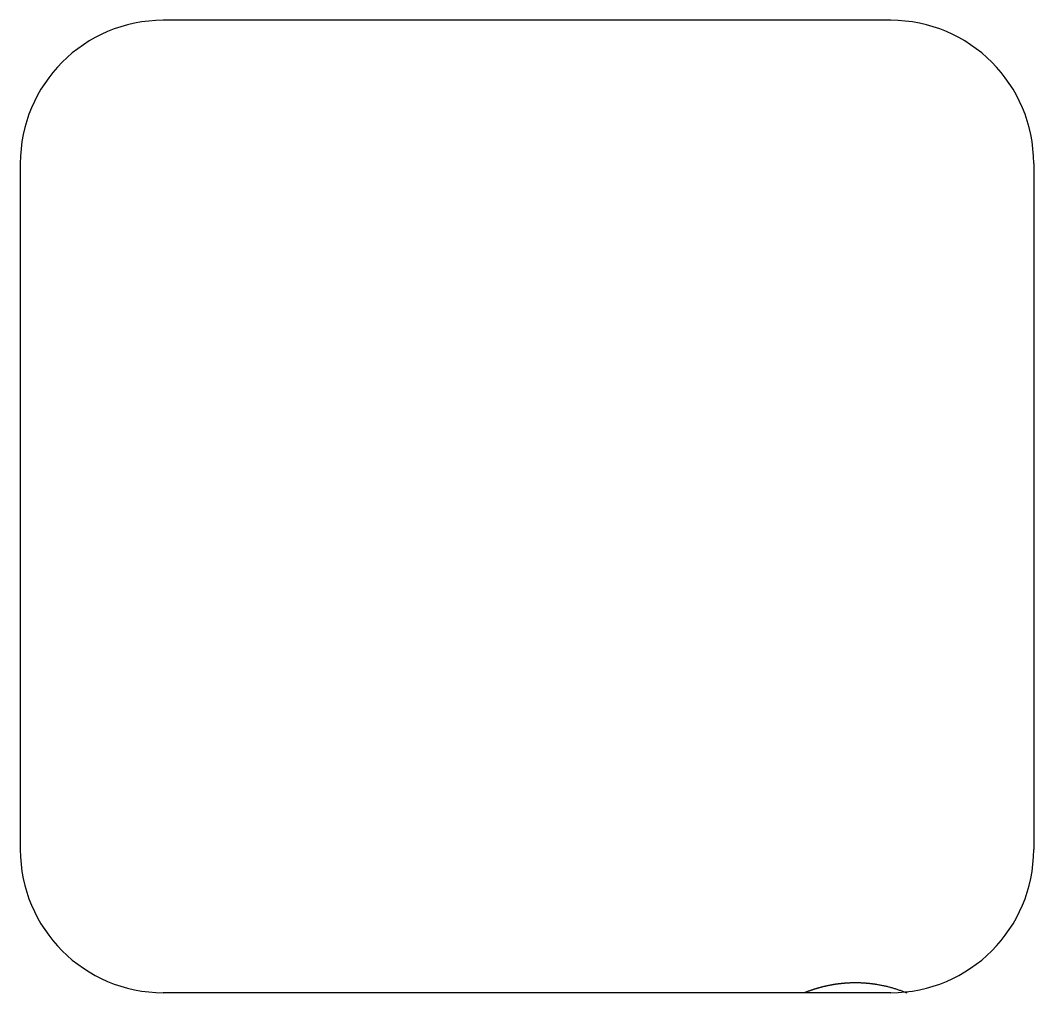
# Model space of a CAD drawing. Header units: millimetres. Extents: x -10 to 276, y -93 to 17.
# Drawn here: x 187.91 to 202.61, y -83.25 to -69.15 of the extents above; entities that cross this region are included whole.
import ezdxf

# ---------------------------------------------------------------- set-up
doc = ezdxf.new("R2010")
doc.units = ezdxf.units.MM
doc.layers.add('BLACK', color=7, linetype='CONTINUOUS')
doc.layers.add('Edge.Cuts', color=53, linetype='CONTINUOUS')

msp = doc.modelspace()

# ---------------------------------------------------------------- linework, layer by layer
at = {"layer": 'BLACK', "linetype": 'Continuous'}
for p, q in [((199.414051, -83.202259), (199.420122, -83.200271)), ((199.420122, -83.200271), (199.426201, -83.198302)), ((199.426201, -83.198302), (199.432278, -83.196354)), ((199.432278, -83.196354), (199.438362, -83.194426)), ((199.438362, -83.194426), (199.444444, -83.192519)), ((199.444444, -83.192519), (199.450533, -83.190631)), ((199.450533, -83.190631), (199.456619, -83.188765)), ((199.456619, -83.188765), (199.462713, -83.186917)), ((199.462713, -83.186917), (199.468805, -83.185091)), ((199.468805, -83.185091), (199.474903, -83.183283)), ((199.474903, -83.183283), (199.481, -83.181498)), ((199.481, -83.181498), (199.487103, -83.179731)), ((199.487103, -83.179731), (199.493204, -83.177985)), ((199.493204, -83.177985), (199.499312, -83.176259)), ((199.499312, -83.176259), (199.505418, -83.174554)), ((199.505418, -83.174554), (199.511531, -83.172867)), ((199.511531, -83.172867), (199.517642, -83.171202)), ((199.517642, -83.171202), (199.523759, -83.169556)), ((199.523759, -83.169556), (199.529875, -83.167931)), ((199.529875, -83.167931), (199.535997, -83.166326)), ((199.535997, -83.166326), (199.542117, -83.164741)), ((199.542117, -83.164741), (199.548243, -83.163176)), ((199.548243, -83.163176), (199.554368, -83.161631)), ((199.554368, -83.161631), (199.560499, -83.160106)), ((199.560499, -83.160106), (199.571377, -83.15745)), ((199.571377, -83.15745), (199.5775, -83.155984)), ((199.5775, -83.155984), (199.583625, -83.154538)), ((199.583625, -83.154538), (199.589751, -83.153112)), ((199.589751, -83.153112), (199.59588, -83.151706)), ((199.59588, -83.151706), (199.602009, -83.15032)), ((199.602009, -83.15032), (199.608141, -83.148955)), ((199.608141, -83.148955), (199.614273, -83.147609)), ((199.614273, -83.147609), (199.620408, -83.146284)), ((199.620408, -83.146284), (199.626544, -83.144979)), ((199.626544, -83.144979), (199.632682, -83.143694)), ((199.632682, -83.143694), (199.63882, -83.142429)), ((199.63882, -83.142429), (199.644961, -83.141184)), ((199.644961, -83.141184), (199.651103, -83.13996)), ((199.651103, -83.13996), (199.657246, -83.138755)), ((199.657246, -83.138755), (199.66339, -83.137571)), ((199.66339, -83.137571), (199.669537, -83.136406)), ((199.669537, -83.136406), (199.675683, -83.135262)), ((199.675683, -83.135262), (199.681832, -83.134138)), ((199.681832, -83.134138), (199.687982, -83.133034)), ((199.687982, -83.133034), (199.694133, -83.13195)), ((199.694133, -83.13195), (199.700285, -83.130887)), ((199.700285, -83.130887), (199.706439, -83.129843)), ((199.706439, -83.129843), (199.712593, -83.128819)), ((199.712593, -83.128819), (199.718749, -83.127816)), ((199.718749, -83.127816), (199.724906, -83.126832)), ((199.724906, -83.126832), (199.731064, -83.125869)), ((199.731064, -83.125869), (199.737223, -83.124926)), ((199.737223, -83.124926), (199.743383, -83.124002)), ((199.743383, -83.124002), (199.749544, -83.123099)), ((199.749544, -83.123099), (199.755706, -83.122216)), ((199.755706, -83.122216), (199.761869, -83.121353)), ((199.761869, -83.121353), (199.768034, -83.12051)), ((199.768034, -83.12051), (199.774198, -83.119687)), ((199.774198, -83.119687), (199.780364, -83.118885)), ((199.780364, -83.118885), (199.786531, -83.118102)), ((199.786531, -83.118102), (199.792699, -83.117339)), ((199.792699, -83.117339), (199.798867, -83.116597)), ((199.798867, -83.116597), (199.805037, -83.115874)), ((199.805037, -83.115874), (199.811207, -83.115171)), ((199.811207, -83.115171), (199.817378, -83.114489)), ((199.817378, -83.114489), (199.823549, -83.113826)), ((199.823549, -83.113826), (199.829722, -83.113184)), ((199.829722, -83.113184), (199.835895, -83.112561)), ((199.835895, -83.112561), (199.842069, -83.111959)), ((199.842069, -83.111959), (199.848243, -83.111377)), ((199.848243, -83.111377), (199.854418, -83.110814)), ((199.854418, -83.110814), (199.860593, -83.110272)), ((199.860593, -83.110272), (199.86677, -83.10975)), ((199.86677, -83.10975), (199.872946, -83.109248)), ((199.872946, -83.109248), (199.879124, -83.108765)), ((199.879124, -83.108765), (199.885301, -83.108303)), ((199.885301, -83.108303), (199.89148, -83.107861)), ((199.89148, -83.107861), (199.897659, -83.107439)), ((199.897659, -83.107439), (199.903838, -83.107037)), ((199.903838, -83.107037), (199.910017, -83.106655)), ((199.910017, -83.106655), (199.916198, -83.106293)), ((199.916198, -83.106293), (199.922378, -83.105951)), ((199.922378, -83.105951), (199.928559, -83.105628)), ((199.928559, -83.105628), (199.93474, -83.105326)), ((199.93474, -83.105326), (199.940922, -83.105044)), ((199.940922, -83.105044), (199.947103, -83.104782)), ((199.947103, -83.104782), (199.953285, -83.10454)), ((199.953285, -83.10454), (199.959468, -83.104318)), ((199.959468, -83.104318), (199.96565, -83.104116)), ((199.96565, -83.104116), (199.971833, -83.103934)), ((199.971833, -83.103934), (199.978016, -83.103772)), ((199.978016, -83.103772), (199.984199, -83.10363)), ((199.984199, -83.10363), (199.990382, -83.103508)), ((199.990382, -83.103508), (199.996565, -83.103406)), ((199.996565, -83.103406), (200.002749, -83.103324)), ((200.002749, -83.103324), (200.008932, -83.103262)), ((200.008932, -83.103262), (200.015116, -83.10322)), ((200.015116, -83.10322), (200.021299, -83.103198)), ((200.021299, -83.103198), (200.027483, -83.103196)), ((200.027483, -83.103196), (200.033666, -83.103214)), ((200.033666, -83.103214), (200.03985, -83.103252)), ((200.03985, -83.103252), (200.046033, -83.10331)), ((200.046033, -83.10331), (200.052216, -83.103389)), ((200.052216, -83.103389), (200.058399, -83.103487)), ((200.058399, -83.103487), (200.064582, -83.103605)), ((200.064582, -83.103605), (200.070765, -83.103743)), ((200.070765, -83.103743), (200.076948, -83.103901)), ((200.076948, -83.103901), (200.08313, -83.104079)), ((200.08313, -83.104079), (200.089313, -83.104277)), ((200.089313, -83.104277), (200.095495, -83.104495)), ((200.095495, -83.104495), (200.101677, -83.104733)), ((200.101677, -83.104733), (200.107858, -83.104991)), ((200.107858, -83.104991), (200.11404, -83.105269)), ((200.11404, -83.105269), (200.120221, -83.105567)), ((200.120221, -83.105567), (200.126401, -83.105885)), ((200.126401, -83.105885), (200.132581, -83.106224)), ((200.132581, -83.106224), (200.138761, -83.106582)), ((200.138761, -83.106582), (200.144941, -83.10696)), ((200.144941, -83.10696), (200.15112, -83.107358)), ((200.15112, -83.107358), (200.157298, -83.107776)), ((200.157298, -83.107776), (200.163476, -83.108214)), ((200.163476, -83.108214), (200.169654, -83.108673)), ((200.169654, -83.108673), (200.175831, -83.109151)), ((200.175831, -83.109151), (200.182007, -83.109649)), ((200.182007, -83.109649), (200.188183, -83.110167)), ((200.188183, -83.110167), (200.194359, -83.110706)), ((200.194359, -83.110706), (200.200534, -83.111264)), ((200.200534, -83.111264), (200.206708, -83.111842)), ((200.206708, -83.111842), (200.212881, -83.112441)), ((200.212881, -83.112441), (200.219054, -83.113059)), ((200.219054, -83.113059), (200.225226, -83.113698)), ((200.225226, -83.113698), (200.231397, -83.114356)), ((200.231397, -83.114356), (200.237568, -83.115035)), ((200.237568, -83.115035), (200.243738, -83.115733)), ((200.243738, -83.115733), (200.249907, -83.116452)), ((200.249907, -83.116452), (200.256076, -83.11719)), ((200.256076, -83.11719), (200.262243, -83.117949)), ((200.262243, -83.117949), (200.26841, -83.118728)), ((200.26841, -83.118728), (200.274576, -83.119527)), ((200.274576, -83.119527), (200.280741, -83.120346)), ((200.280741, -83.120346), (200.286905, -83.121185)), ((200.286905, -83.121185), (200.293068, -83.122044)), ((200.293068, -83.122044), (200.29923, -83.122923)), ((200.29923, -83.122923), (200.305392, -83.123822)), ((200.305392, -83.123822), (200.311552, -83.124741)), ((200.311552, -83.124741), (200.317711, -83.12568)), ((200.317711, -83.12568), (200.323869, -83.12664)), ((200.323869, -83.12664), (200.332942, -83.12809)), ((200.332942, -83.12809), (200.345253, -83.130128)), ((200.345253, -83.130128), (200.357559, -83.132247)), ((200.357559, -83.132247), (200.369857, -83.134445)), ((200.369857, -83.134445), (200.382149, -83.136723)), ((200.382149, -83.136723), (200.394435, -83.139082)), ((200.394435, -83.139082), (200.406714, -83.14152)), ((200.406714, -83.14152), (200.418986, -83.144039)), ((200.418986, -83.144039), (200.431251, -83.146638)), ((200.431251, -83.146638), (200.443509, -83.149317)), ((200.443509, -83.149317), (200.455761, -83.152076)), ((200.455761, -83.152076), (200.468004, -83.154916)), ((200.468004, -83.154916), (200.480241, -83.157836)), ((200.480241, -83.157836), (200.49247, -83.160836)), ((200.49247, -83.160836), (200.504692, -83.163917)), ((200.504692, -83.163917), (200.516906, -83.167079)), ((200.516906, -83.167079), (200.529112, -83.170321)), ((200.529112, -83.170321), (200.54131, -83.173643)), ((200.54131, -83.173643), (200.5535, -83.177046)), ((200.5535, -83.177046), (200.565682, -83.18053)), ((200.565682, -83.18053), (200.577855, -83.184095)), ((200.577855, -83.184095), (200.59002, -83.18774)), ((200.59002, -83.18774), (200.602176, -83.191467)), ((200.602176, -83.191467), (200.614324, -83.195274)), ((200.614324, -83.195274), (200.626462, -83.199162)), ((200.626462, -83.199162), (200.638591, -83.203131)), ((199.281091, -83.251144), (199.287103, -83.248709)), ((199.287103, -83.248709), (199.293123, -83.246293)), ((199.293123, -83.246293), (199.299141, -83.243899)), ((199.299141, -83.243899), (199.305166, -83.241523)), ((199.305166, -83.241523), (199.31119, -83.239169)), ((199.31119, -83.239169), (199.317221, -83.236835)), ((199.317221, -83.236835), (199.32325, -83.234522)), ((199.32325, -83.234522), (199.329287, -83.232228)), ((199.329287, -83.232228), (199.335322, -83.229956)), ((199.335322, -83.229956), (199.341364, -83.227703)), ((199.341364, -83.227703), (199.347404, -83.225471)), ((199.347404, -83.225471), (199.353452, -83.223259)), ((199.353452, -83.223259), (199.359497, -83.221068)), ((199.359497, -83.221068), (199.36555, -83.218896)), ((199.36555, -83.218896), (199.371601, -83.216746)), ((199.371601, -83.216746), (199.37766, -83.214615)), ((199.37766, -83.214615), (199.383716, -83.212506)), ((199.383716, -83.212506), (199.38978, -83.210415)), ((199.38978, -83.210415), (199.395841, -83.208346)), ((199.395841, -83.208346), (199.40191, -83.206296)), ((199.40191, -83.206296), (199.407977, -83.204268)), ((199.407977, -83.204268), (199.414051, -83.202259)), ((200.638591, -83.203131), (200.650711, -83.207181)), ((200.650711, -83.207181), (200.662822, -83.211313)), ((200.662822, -83.211313), (200.674923, -83.215525)), ((200.674923, -83.215525), (200.687014, -83.219819)), ((200.687014, -83.219819), (200.699094, -83.224194)), ((200.699094, -83.224194), (200.711165, -83.22865)), ((200.711165, -83.22865), (200.723225, -83.233188)), ((200.723225, -83.233188), (200.735275, -83.237807)), ((200.735275, -83.237807), (200.747314, -83.242508)), ((200.747314, -83.242508), (200.759342, -83.24729)), ((200.759342, -83.24729), (200.771358, -83.252154))]:
    msp.add_line(p, q, dxfattribs=at)
at = {"layer": 'Edge.Cuts', "linetype": 'CONTINUOUS'}
for p, q in [((200.5375, -69.15), (189.987499, -69.15)), ((200.5375, -69.15), (189.987499, -69.15)), ((187.9125, -71.225), (187.9125, -81.175001)), ((187.9125, -71.225), (187.9125, -81.175001)), ((202.6125, -71.225), (202.6125, -81.175)), ((202.6125, -71.225), (202.6125, -81.175)), ((200.5375, -83.25), (189.9875, -83.25)), ((200.5375, -83.25), (189.9875, -83.25))]:
    msp.add_line(p, q, dxfattribs=at)
at = {"layer": 'Edge.Cuts'}
for centre, start, end in [((189.9875, -71.225), 90.0000276, 180), ((189.9875, -71.225), 90.0000276, 180), ((200.5375, -71.225), 0, 90), ((200.5375, -71.225), 0, 90), ((189.9875, -81.175), -179.9999724, -90), ((189.9875, -81.175), -179.9999724, -90), ((200.5375, -81.175), -90, 0), ((200.5375, -81.175), -90, 0)]:
    msp.add_arc(centre, 2.075, start, end, dxfattribs=at)

doc.saveas('drawing.dxf')
